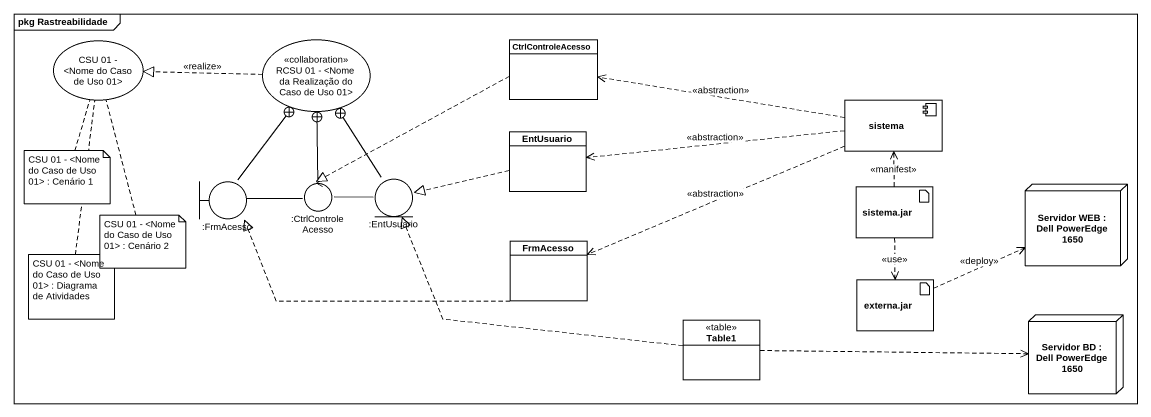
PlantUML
@startuml
mainframe pkg Rastreabilidade
allowmixing
hide circle
hide empty members
usecase "CSU 01 - <Nome do Caso de Uso 01>" as CSU_01_Nome_do_Caso_de_Uso
usecase "RCSU 01 - <Nome da Realização do Caso de Uso 01>" as RCSU_01_Nome_da_Realização <<collaboration>>
class CtrlControleAcesso
component sistema
class EntUsuario
boundary ":FrmAcesso" as FrmAcesso
control ":CtrlControleAcesso" as CtrlControleAcesso_2
entity ":EntUsuario" as EntUsuario_2
artifact "sistema.jar" as sistema_jar
node "Servidor WEB : Dell PowerEdge 1650" as Servidor_WEB
class "FrmAcesso" as FrmAcesso_2
artifact "externa.jar" as externa_jar
class Table1 <<table>>
node "Servidor BD : Dell PowerEdge 1650" as Servidor_BD
RCSU_01_Nome_da_Realização .left.|> CSU_01_Nome_do_Caso_de_Uso : <<realize>>
CtrlControleAcesso .left.|> CtrlControleAcesso_2
sistema .left.> CtrlControleAcesso : <<abstraction>>
sistema .left.> EntUsuario : <<abstraction>>
sistema .left.> FrmAcesso_2 : <<abstraction>>
EntUsuario .left.|> EntUsuario_2
FrmAcesso -up-+ RCSU_01_Nome_da_Realização
FrmAcesso -right- CtrlControleAcesso_2
CtrlControleAcesso_2 -up-+ RCSU_01_Nome_da_Realização
CtrlControleAcesso_2 -right- EntUsuario_2
EntUsuario_2 -up-+ RCSU_01_Nome_da_Realização
sistema_jar .up.> sistema : <<manifest>>
sistema_jar ..> externa_jar : <<use>>
FrmAcesso_2 .left.|> FrmAcesso
externa_jar .right.> Servidor_WEB : <<deploy>>
Table1 .left.|> EntUsuario_2
Table1 .right.> Servidor_BD
note bottom of CSU_01_Nome_do_Caso_de_Uso : CSU 01 - <Nome do Caso de Uso 01> : Cenário 1
note bottom of CSU_01_Nome_do_Caso_de_Uso : CSU 01 - <Nome do Caso de Uso 01> : Cenário 2
note bottom of CSU_01_Nome_do_Caso_de_Uso : CSU 01 - <Nome do Caso de Uso 01> : Diagrama de Atividades
@enduml
